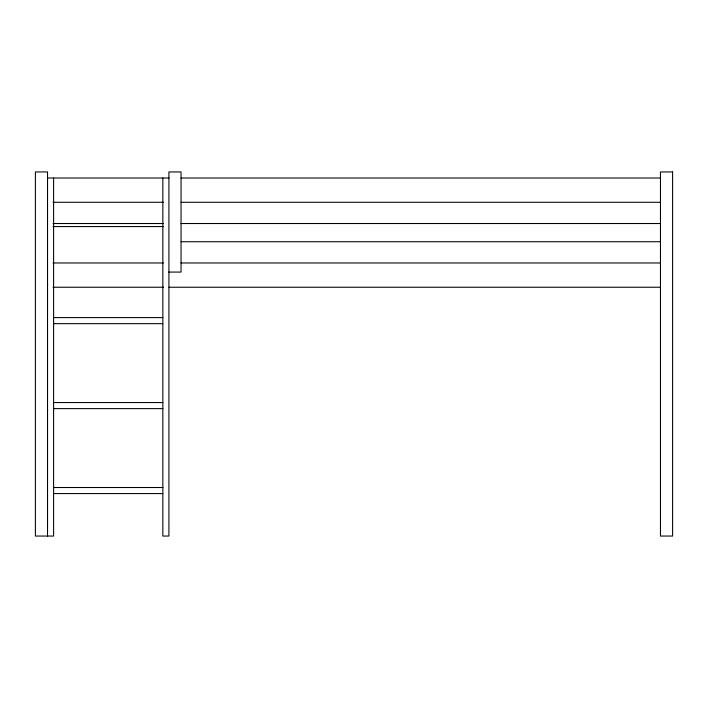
<?xml version="1.0" encoding="UTF-8"?>
<svg xmlns="http://www.w3.org/2000/svg" width="708" height="708" viewBox="0 0 708 708"><rect width="100%" height="100%" fill="white"/><g stroke="black" fill="none" stroke-linecap="round" stroke-linejoin="round"><path stroke-width="1.06" d="M47.533 178.009L169.017 178.009M181.044 178.009L660.467 178.009M53.056 202.284L163.495 202.284M181.044 202.284L660.467 202.284M53.056 223.524L163.495 223.524M181.044 223.524L660.467 223.524M53.056 226.56L163.495 226.56M181.044 241.729L660.467 241.729M53.056 262.969L163.389 262.969M181.044 262.969L660.467 262.969M168.911 272.076L181.044 272.076L181.044 171.947L168.911 171.947L168.911 536.053L162.84 536.053L162.84 178.009M53.056 287.244L163.495 287.244M169.017 287.244L660.467 287.244M53.604 317.591L162.84 317.591M53.604 323.653L162.84 323.653M53.604 402.551L162.84 402.551M53.604 408.613L162.84 408.613M53.604 487.511L162.84 487.511M53.604 493.573L162.84 493.573M53.604 178.009L53.604 536.053L35.4 536.053L35.4 171.947L47.533 171.947L47.533 536.053M672.6 171.947L660.467 171.947L660.467 536.053L672.6 536.053L672.6 171.947"/></g></svg>
